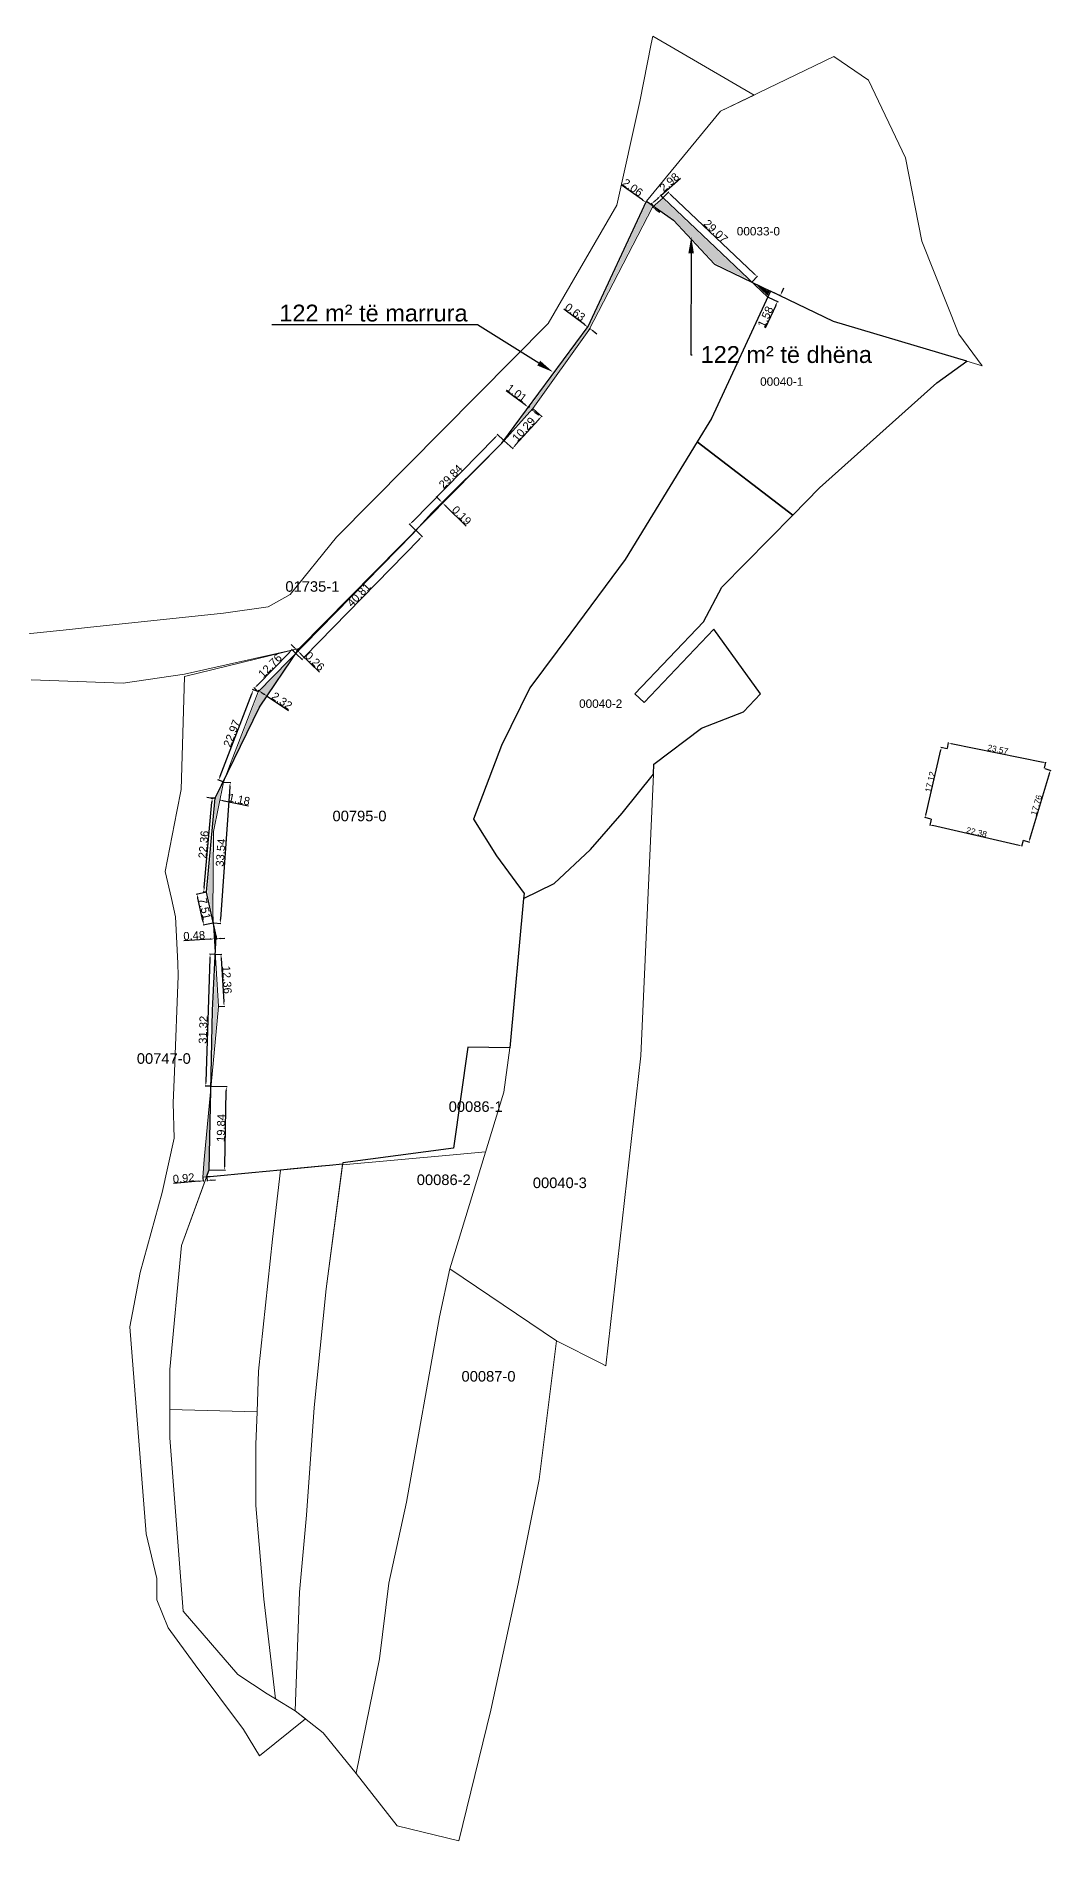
# Model space of a CAD drawing. Header units: metres. Extents: x 7507924 to 7509288, y 4690949 to 4691853.
# Drawn here: x 7508300.4 to 7508541.3, y 4690949.5 to 4691378 of the extents above; entities that cross this region are included whole.
import ezdxf
from ezdxf import colors
from ezdxf.entities.mleader import LeaderData, LeaderLine
from ezdxf.math import Vec2, Vec3

# ---------------------------------------------------------------- set-up
doc = ezdxf.new("R2010")
doc.units = ezdxf.units.M
doc.header["$PDMODE"] = 32
doc.header["$PDSIZE"] = 0.75
doc.layers.get('Defpoints').update_dxf_attribs({"lineweight": 0})
for name, color, linetype, lineweight in [('dimenzionet', 7, 'Continuous', 0), ('Nr-Kojshi', 251, 'Continuous', 0), ('parc e bashkuar', 7, 'Continuous', 0), ('parc e rregulluar', 1, 'Continuous', 0), ('parc fqinje', 251, 'Continuous', 0), ('Parc-Kojshi', 251, 'Continuous', 0), ('rregullimi 1', 1, 'Continuous', 0), ('rregullimi 1 hash', 1, 'Continuous', 0), ('rregullimi pikat', 1, 'Continuous', 0), ('YourDimensionLayer', 5, 'Continuous', 0)]:
    doc.layers.add(name, color=color, linetype=linetype, lineweight=lineweight)
doc.layers.add('parc pa prek bashkuar', color=7, linetype='Continuous')
doc.styles.get("Standard").update_dxf_attribs({"font": 'arial.ttf'})
doc.dimstyles.get("Standard").update_dxf_attribs({"dimtxt": 1.9, "dimasz": 1, "dimexe": 0.18, "dimexo": 0.0625, "dimgap": 0.09, "dimtad": 1, "dimzin": 0, "dimdsep": 46, "dimtxsty": 'Standard', "dimcen": 0, "dimadec": 0, "dimazin": 0, "dimtfac": 1, "dimtofl": 0, "dimtmove": 0, "dimatfit": 3, "dimfxl": 1, "dimtolj": 1, "dimtzin": 0, "dimarcsym": 0})

# ---------------------------------------------------------------- blocks, each defined once
blk = doc.blocks.new('*D37')
at = {"layer": 'Defpoints', "color": 0, "transparency": 16777216}
for p in [(7508539.85, 4691204.06), (7508534.74, 4691187.05), (7508536.1, 4691186.64)]:
    blk.add_point(p, dxfattribs=at)
at = {"layer": 'YourDimensionLayer', "color": 0, "lineweight": -2, "transparency": 16777216}
for p, q in [((7508541.04, 4691203.08), (7508536.27, 4691187.22)), ((7508539.89, 4691204.05), (7508541.34, 4691203.61)), ((7508534.78, 4691187.04), (7508536.23, 4691186.6))]:
    blk.add_line(p, q, dxfattribs=at)
at = {"layer": 'YourDimensionLayer', "color": 0, "transparency": 16777216}
for points in [[(7508540.94, 4691203.11), (7508541.14, 4691203.05), (7508541.21, 4691203.65)], [(7508536.18, 4691187.24), (7508536.37, 4691187.19), (7508536.1, 4691186.64)]]:
    blk.add_solid(points, dxfattribs=at)
at = {"layer": 'YourDimensionLayer', "color": 0, "transparency": 16777216, "insert": (7508537.9, 4691195.38), "char_height": 1.425, "attachment_point": 5, "rotation": 73.2784}
blk.add_mtext('\\A1;17.76', dxfattribs=at)
blk = doc.blocks.new('*D38')
at = {"layer": 'Defpoints', "color": 0, "transparency": 16777216}
for p in [(7508512.6, 4691190.66), (7508512.92, 4691192.05), (7508534.74, 4691187.05)]:
    blk.add_point(p, dxfattribs=at)
at = {"layer": 'YourDimensionLayer', "color": 0, "lineweight": -2, "transparency": 16777216}
for p, q in [((7508512.91, 4691192.01), (7508512.57, 4691190.53)), ((7508533.83, 4691185.8), (7508513.19, 4691190.53)), ((7508534.73, 4691187.01), (7508534.39, 4691185.53))]:
    blk.add_line(p, q, dxfattribs=at)
at = {"layer": 'YourDimensionLayer', "color": 0, "transparency": 16777216}
for points in [[(7508513.21, 4691190.63), (7508513.17, 4691190.43), (7508512.6, 4691190.66)], [(7508533.86, 4691185.89), (7508533.81, 4691185.7), (7508534.42, 4691185.66)]]:
    blk.add_solid(points, dxfattribs=at)
at = {"layer": 'YourDimensionLayer', "color": 0, "transparency": 16777216, "insert": (7508523.69, 4691188.94), "char_height": 1.425, "attachment_point": 5, "rotation": 347.0852}
blk.add_mtext('\\A1;22.38', dxfattribs=at)
blk = doc.blocks.new('*D39')
at = {"layer": 'Defpoints', "color": 0, "transparency": 16777216}
for p in [(7508515.36, 4691209.06), (7508516.75, 4691208.74), (7508512.92, 4691192.05)]:
    blk.add_point(p, dxfattribs=at)
at = {"layer": 'YourDimensionLayer', "color": 0, "lineweight": -2, "transparency": 16777216}
for p, q in [((7508511.67, 4691192.96), (7508515.23, 4691208.47)), ((7508516.7, 4691208.75), (7508515.23, 4691209.09)), ((7508512.88, 4691192.06), (7508511.4, 4691192.4))]:
    blk.add_line(p, q, dxfattribs=at)
at = {"layer": 'YourDimensionLayer', "color": 0, "transparency": 16777216}
for points in [[(7508515.13, 4691208.5), (7508515.32, 4691208.45), (7508515.36, 4691209.06)], [(7508511.57, 4691192.98), (7508511.76, 4691192.93), (7508511.53, 4691192.37)]]:
    blk.add_solid(points, dxfattribs=at)
at = {"layer": 'YourDimensionLayer', "color": 0, "transparency": 16777216, "insert": (7508512.68, 4691200.89), "char_height": 1.425, "attachment_point": 5, "rotation": 77.0848}
blk.add_mtext('\\A1;17.12', dxfattribs=at)
blk = doc.blocks.new('*D40')
at = {"layer": 'Defpoints', "color": 0, "transparency": 16777216}
for p in [(7508516.75, 4691208.74), (7508539.85, 4691204.06), (7508540.13, 4691205.46)]:
    blk.add_point(p, dxfattribs=at)
at = {"layer": 'YourDimensionLayer', "color": 0, "lineweight": -2, "transparency": 16777216}
for p, q in [((7508516.76, 4691208.78), (7508517.06, 4691210.27)), ((7508517.62, 4691210.02), (7508539.54, 4691205.58)), ((7508539.86, 4691204.11), (7508540.16, 4691205.59))]:
    blk.add_line(p, q, dxfattribs=at)
at = {"layer": 'YourDimensionLayer', "color": 0, "transparency": 16777216}
for points in [[(7508517.64, 4691210.11), (7508517.6, 4691209.92), (7508517.03, 4691210.14)], [(7508539.56, 4691205.68), (7508539.52, 4691205.48), (7508540.13, 4691205.46)]]:
    blk.add_solid(points, dxfattribs=at)
at = {"layer": 'YourDimensionLayer', "color": 0, "transparency": 16777216, "insert": (7508528.74, 4691208.58), "char_height": 1.425, "attachment_point": 5, "rotation": 348.5551}
blk.add_mtext('\\A1;23.57', dxfattribs=at)
blk = doc.blocks.new('*D41')
at = {"layer": 'Defpoints', "color": 0, "transparency": 16777216}
for p in [(7508448.76, 4691340.11), (7508449.25, 4691339.55), (7508447.02, 4691337.57)]:
    blk.add_point(p, dxfattribs=at)
at = {"layer": 'dimenzionet', "color": 0, "lineweight": -2, "transparency": 16777216}
for p, q in [((7508448.76, 4691340.11), (7508453.36, 4691344.19)), ((7508449.21, 4691339.6), (7508448.64, 4691340.24)), ((7508446.98, 4691337.62), (7508446.41, 4691338.26)), ((7508447.27, 4691338.79), (7508448.01, 4691339.44))]:
    blk.add_line(p, q, dxfattribs=at)
at = {"layer": 'dimenzionet', "color": 0, "transparency": 16777216}
for points in [[(7508447.9, 4691339.57), (7508448.12, 4691339.32), (7508448.76, 4691340.11)], [(7508447.16, 4691338.92), (7508447.38, 4691338.67), (7508446.52, 4691338.13)]]:
    blk.add_solid(points, dxfattribs=at)
at = {"layer": 'dimenzionet', "color": 0, "transparency": 16777216, "insert": (7508450.73, 4691343.27), "char_height": 1.9, "attachment_point": 5, "rotation": 41.5778}
blk.add_mtext('\\A1;2.98', dxfattribs=at)
blk = doc.blocks.new('*D42')
at = {"layer": 'Defpoints', "color": 0, "transparency": 16777216}
for p in [(7508449.25, 4691339.55), (7508450.48, 4691340.85), (7508470.35, 4691319.56)]:
    blk.add_point(p, dxfattribs=at)
at = {"layer": 'dimenzionet', "color": 0, "lineweight": -2, "transparency": 16777216}
for p, q in [((7508449.29, 4691339.6), (7508450.61, 4691340.99)), ((7508470.86, 4691321.55), (7508451.21, 4691340.17)), ((7508470.4, 4691319.61), (7508471.71, 4691320.99))]:
    blk.add_line(p, q, dxfattribs=at)
at = {"layer": 'dimenzionet', "color": 0, "transparency": 16777216}
for points in [[(7508451.32, 4691340.29), (7508451.1, 4691340.05), (7508450.48, 4691340.85)], [(7508470.98, 4691321.67), (7508470.75, 4691321.43), (7508471.59, 4691320.86)]]:
    blk.add_solid(points, dxfattribs=at)
at = {"layer": 'dimenzionet', "color": 0, "transparency": 16777216, "insert": (7508461.77, 4691331.63), "char_height": 1.9, "attachment_point": 5, "rotation": 316.5527}
blk.add_mtext('\\A1;29.07', dxfattribs=at)
blk = doc.blocks.new('*D43')
at = {"layer": 'Defpoints', "color": 0, "transparency": 16777216}
for p in [(7508474.13, 4691315.98), (7508474.8, 4691317.42), (7508476.41, 4691314.92)]:
    blk.add_point(p, dxfattribs=at)
at = {"layer": 'dimenzionet', "color": 0, "lineweight": -2, "transparency": 16777216}
for p, q in [((7508477.5, 4691317.26), (7508477.92, 4691318.17)), ((7508475.99, 4691314.01), (7508473.48, 4691308.63)), ((7508474.18, 4691315.96), (7508476.57, 4691314.85)), ((7508474.85, 4691317.39), (7508477.24, 4691316.28))]:
    blk.add_line(p, q, dxfattribs=at)
at = {"layer": 'dimenzionet', "color": 0, "transparency": 16777216}
for points in [[(7508475.84, 4691314.09), (7508476.14, 4691313.94), (7508476.41, 4691314.92)], [(7508477.35, 4691317.33), (7508477.65, 4691317.19), (7508477.08, 4691316.36)]]:
    blk.add_solid(points, dxfattribs=at)
at = {"layer": 'dimenzionet', "color": 0, "transparency": 16777216, "insert": (7508473.56, 4691311.32), "char_height": 1.9, "attachment_point": 5, "rotation": 65.0154}
blk.add_mtext('\\A1;1.58', dxfattribs=at)
blk = doc.blocks.new('*D44')
at = {"layer": 'Defpoints', "color": 0, "transparency": 16777216}
for p in [(7508445.15, 4691338.5), (7508445.34, 4691338.76), (7508447.02, 4691337.57)]:
    blk.add_point(p, dxfattribs=at)
at = {"layer": 'dimenzionet', "color": 0, "lineweight": -2, "transparency": 16777216}
for p, q in [((7508444.34, 4691339.07), (7508439.32, 4691342.62)), ((7508445.3, 4691338.71), (7508445.05, 4691338.35)), ((7508446.98, 4691337.52), (7508446.73, 4691337.16)), ((7508447.65, 4691336.73), (7508448.46, 4691336.15))]:
    blk.add_line(p, q, dxfattribs=at)
at = {"layer": 'dimenzionet', "color": 0, "transparency": 16777216}
for points in [[(7508444.43, 4691339.21), (7508444.24, 4691338.94), (7508445.15, 4691338.5)], [(7508447.74, 4691336.87), (7508447.55, 4691336.59), (7508446.83, 4691337.31)]]:
    blk.add_solid(points, dxfattribs=at)
at = {"layer": 'dimenzionet', "color": 0, "transparency": 16777216, "insert": (7508442.03, 4691342), "char_height": 1.9, "attachment_point": 5, "rotation": 324.7202}
blk.add_mtext('\\A1;2.06', dxfattribs=at)
blk = doc.blocks.new('*D45')
at = {"layer": 'Defpoints', "color": 0, "transparency": 16777216}
for p in [(7508431.15, 4691308.54), (7508431.39, 4691308.87), (7508431.66, 4691308.17)]:
    blk.add_point(p, dxfattribs=at)
at = {"layer": 'dimenzionet', "color": 0, "lineweight": -2, "transparency": 16777216}
for p, q in [((7508430.59, 4691309.46), (7508425.67, 4691313.1)), ((7508431.19, 4691308.59), (7508431.5, 4691309.01)), ((7508431.69, 4691308.22), (7508432, 4691308.64)), ((7508432.7, 4691307.9), (7508433.5, 4691307.3))]:
    blk.add_line(p, q, dxfattribs=at)
at = {"layer": 'dimenzionet', "color": 0, "transparency": 16777216}
for points in [[(7508430.69, 4691309.6), (7508430.49, 4691309.33), (7508431.39, 4691308.87)], [(7508432.8, 4691308.03), (7508432.6, 4691307.76), (7508431.9, 4691308.49)]]:
    blk.add_solid(points, dxfattribs=at)
at = {"layer": 'dimenzionet', "color": 0, "transparency": 16777216, "insert": (7508428.36, 4691312.43), "char_height": 1.9, "attachment_point": 5, "rotation": 323.5054}
blk.add_mtext('\\A1;0.63', dxfattribs=at)
blk = doc.blocks.new('*D46')
at = {"layer": 'Defpoints', "color": 0, "transparency": 16777216}
for p in [(7508362.82, 4691232.6), (7508363.01, 4691232.42), (7508362.55, 4691231.95)]:
    blk.add_point(p, dxfattribs=at)
at = {"layer": 'dimenzionet', "color": 0, "lineweight": -2, "transparency": 16777216}
for p, q in [((7508361.65, 4691232.83), (7508360.94, 4691233.53)), ((7508362.78, 4691232.55), (7508362.24, 4691232)), ((7508362.96, 4691232.37), (7508362.43, 4691231.82)), ((7508363.27, 4691231.25), (7508367.64, 4691226.98))]:
    blk.add_line(p, q, dxfattribs=at)
at = {"layer": 'dimenzionet', "color": 0, "transparency": 16777216}
for points in [[(7508361.77, 4691232.95), (7508361.54, 4691232.71), (7508362.37, 4691232.13)], [(7508363.38, 4691231.37), (7508363.15, 4691231.13), (7508362.55, 4691231.95)]]:
    blk.add_solid(points, dxfattribs=at)
at = {"layer": 'dimenzionet', "color": 0, "transparency": 16777216, "insert": (7508366.55, 4691229.52), "char_height": 1.9, "attachment_point": 5, "rotation": 315.6349}
blk.add_mtext('\\A1;0.26', dxfattribs=at)
blk = doc.blocks.new('*D47')
at = {"layer": 'Defpoints', "color": 0, "transparency": 16777216}
for p in [(7508396.94, 4691267.08), (7508394.38, 4691264.77), (7508394.52, 4691264.64)]:
    blk.add_point(p, dxfattribs=at)
at = {"layer": 'dimenzionet', "color": 0, "lineweight": -2, "transparency": 16777216}
for p, q in [((7508394.42, 4691264.82), (7508396.93, 4691267.35)), ((7508394.56, 4691264.68), (7508397.07, 4691267.21)), ((7508396.09, 4691267.92), (7508395.38, 4691268.63)), ((7508397.65, 4691266.38), (7508402.5, 4691261.58))]:
    blk.add_line(p, q, dxfattribs=at)
at = {"layer": 'dimenzionet', "color": 0, "transparency": 16777216}
for points in [[(7508396.21, 4691268.04), (7508395.97, 4691267.81), (7508396.8, 4691267.22)], [(7508397.77, 4691266.5), (7508397.53, 4691266.26), (7508396.94, 4691267.08)]]:
    blk.add_solid(points, dxfattribs=at)
at = {"layer": 'dimenzionet', "color": 0, "transparency": 16777216, "insert": (7508401.43, 4691264.14), "char_height": 1.9, "attachment_point": 5, "rotation": 315.3101}
blk.add_mtext('\\A1;0.19', dxfattribs=at)
blk = doc.blocks.new('*D48')
at = {"layer": 'Defpoints', "color": 0, "transparency": 16777216}
for p in [(7508353.11, 4691222.3), (7508355.04, 4691221), (7508355.21, 4691221.25)]:
    blk.add_point(p, dxfattribs=at)
at = {"layer": 'dimenzionet', "color": 0, "lineweight": -2, "transparency": 16777216}
for p, q in [((7508353.15, 4691222.35), (7508353.38, 4691222.69)), ((7508354.11, 4691221.99), (7508354.38, 4691221.81)), ((7508355.08, 4691221.06), (7508355.31, 4691221.4)), ((7508355.21, 4691221.25), (7508360.29, 4691217.83))]:
    blk.add_line(p, q, dxfattribs=at)
at = {"layer": 'dimenzionet', "color": 0, "transparency": 16777216}
for points in [[(7508354.2, 4691222.13), (7508354.01, 4691221.85), (7508353.28, 4691222.54)], [(7508354.47, 4691221.94), (7508354.28, 4691221.67), (7508355.21, 4691221.25)]]:
    blk.add_solid(points, dxfattribs=at)
at = {"layer": 'dimenzionet', "color": 0, "transparency": 16777216, "insert": (7508358.76, 4691220.14), "char_height": 1.9, "attachment_point": 5, "rotation": 326.1288}
blk.add_mtext('\\A1;2.32', dxfattribs=at)
blk = doc.blocks.new('*D49')
at = {"layer": 'Defpoints', "color": 0, "transparency": 16777216}
for p in [(7508361.16, 4691232.28), (7508362.03, 4691231.42), (7508353.11, 4691222.3)]:
    blk.add_point(p, dxfattribs=at)
at = {"layer": 'dimenzionet', "color": 0, "lineweight": -2, "transparency": 16777216}
for p, q in [((7508361.99, 4691231.47), (7508361.03, 4691232.4)), ((7508352.94, 4691223.87), (7508360.46, 4691231.56)), ((7508353.07, 4691222.34), (7508352.11, 4691223.28))]:
    blk.add_line(p, q, dxfattribs=at)
at = {"layer": 'dimenzionet', "color": 0, "transparency": 16777216}
for points in [[(7508360.34, 4691231.68), (7508360.58, 4691231.45), (7508361.16, 4691232.28)], [(7508352.82, 4691223.99), (7508353.06, 4691223.75), (7508352.24, 4691223.15)]]:
    blk.add_solid(points, dxfattribs=at)
at = {"layer": 'dimenzionet', "color": 0, "transparency": 16777216, "insert": (7508355.94, 4691228.46), "char_height": 1.9, "attachment_point": 5, "rotation": 45.6349}
blk.add_mtext('\\A1;12.76', dxfattribs=at)
blk = doc.blocks.new('*D50')
at = {"layer": 'Defpoints', "color": 0, "transparency": 16777216}
for p in [(7508390.54, 4691260.62), (7508392.02, 4691259.18), (7508362.03, 4691231.42)]:
    blk.add_point(p, dxfattribs=at)
at = {"layer": 'dimenzionet', "color": 0, "lineweight": -2, "transparency": 16777216}
for p, q in [((7508364.21, 4691230.7), (7508391.32, 4691258.47)), ((7508390.59, 4691260.58), (7508392.15, 4691259.06)), ((7508362.08, 4691231.38), (7508363.64, 4691229.86))]:
    blk.add_line(p, q, dxfattribs=at)
at = {"layer": 'dimenzionet', "color": 0, "transparency": 16777216}
for points in [[(7508391.2, 4691258.58), (7508391.44, 4691258.35), (7508392.02, 4691259.18)], [(7508364.09, 4691230.82), (7508364.33, 4691230.58), (7508363.51, 4691229.98)]]:
    blk.add_solid(points, dxfattribs=at)
at = {"layer": 'dimenzionet', "color": 0, "transparency": 16777216, "insert": (7508377, 4691245.32), "char_height": 1.9, "attachment_point": 5, "rotation": 45.6832}
blk.add_mtext('\\A1;40.81', dxfattribs=at)
blk = doc.blocks.new('*D51')
at = {"layer": 'Defpoints', "color": 0, "transparency": 16777216}
for p in [(7508410.02, 4691283.32), (7508411.45, 4691281.92), (7508390.54, 4691260.62)]:
    blk.add_point(p, dxfattribs=at)
at = {"layer": 'dimenzionet', "color": 0, "lineweight": -2, "transparency": 16777216}
for p, q in [((7508389.82, 4691262.74), (7508409.32, 4691282.61)), ((7508411.41, 4691281.96), (7508409.89, 4691283.45)), ((7508390.5, 4691260.66), (7508388.99, 4691262.15))]:
    blk.add_line(p, q, dxfattribs=at)
at = {"layer": 'dimenzionet', "color": 0, "transparency": 16777216}
for points in [[(7508409.2, 4691282.72), (7508409.44, 4691282.49), (7508410.02, 4691283.32)], [(7508389.7, 4691262.85), (7508389.93, 4691262.62), (7508389.11, 4691262.02)]]:
    blk.add_solid(points, dxfattribs=at)
at = {"layer": 'dimenzionet', "color": 0, "transparency": 16777216, "insert": (7508398.81, 4691273.41), "char_height": 1.9, "attachment_point": 5, "rotation": 45.5286}
blk.add_mtext('\\A1;29.84', dxfattribs=at)
blk = doc.blocks.new('*D52')
at = {"layer": 'Defpoints', "color": 0, "transparency": 16777216}
for p in [(7508417.3, 4691289.82), (7508417.54, 4691290.15), (7508418.36, 4691289.55)]:
    blk.add_point(p, dxfattribs=at)
at = {"layer": 'dimenzionet', "color": 0, "lineweight": -2, "transparency": 16777216}
for p, q in [((7508416.49, 4691290.41), (7508412.02, 4691293.73)), ((7508417.51, 4691290.1), (7508417.19, 4691289.68)), ((7508418.32, 4691289.5), (7508418.01, 4691289.07)), ((7508418.92, 4691288.62), (7508419.72, 4691288.03))]:
    blk.add_line(p, q, dxfattribs=at)
at = {"layer": 'dimenzionet', "color": 0, "transparency": 16777216}
for points in [[(7508416.59, 4691290.55), (7508416.4, 4691290.28), (7508417.3, 4691289.82)], [(7508419.02, 4691288.76), (7508418.82, 4691288.49), (7508418.11, 4691289.22)]]:
    blk.add_solid(points, dxfattribs=at)
at = {"layer": 'dimenzionet', "color": 0, "transparency": 16777216, "insert": (7508414.48, 4691293.22), "char_height": 1.9, "attachment_point": 5, "rotation": 323.5054}
blk.add_mtext('\\A1;1.01', dxfattribs=at)
blk = doc.blocks.new('*D53')
at = {"layer": 'Defpoints', "color": 0, "transparency": 16777216}
for p in [(7508418.36, 4691289.55), (7508420.41, 4691287.69), (7508411.45, 4691281.92)]:
    blk.add_point(p, dxfattribs=at)
at = {"layer": 'dimenzionet', "color": 0, "lineweight": -2, "transparency": 16777216}
for p, q in [((7508418.4, 4691289.5), (7508420.54, 4691287.57)), ((7508414.17, 4691280.8), (7508419.74, 4691286.95)), ((7508411.5, 4691281.87), (7508413.64, 4691279.94))]:
    blk.add_line(p, q, dxfattribs=at)
at = {"layer": 'dimenzionet', "color": 0, "transparency": 16777216}
for points in [[(7508419.61, 4691287.06), (7508419.86, 4691286.84), (7508420.41, 4691287.69)], [(7508414.05, 4691280.91), (7508414.3, 4691280.69), (7508413.5, 4691280.06)]]:
    blk.add_solid(points, dxfattribs=at)
at = {"layer": 'dimenzionet', "color": 0, "transparency": 16777216, "insert": (7508416.17, 4691284.59), "char_height": 1.9, "attachment_point": 5, "rotation": 47.8463}
blk.add_mtext('\\A1;10.29', dxfattribs=at)
blk = doc.blocks.new('*D54')
at = {"layer": 'Defpoints', "color": 0, "transparency": 16777216}
for p in [(7508351.96, 4691222.74), (7508353.11, 4691222.3), (7508344.88, 4691200.85)]:
    blk.add_point(p, dxfattribs=at)
at = {"layer": 'dimenzionet', "color": 0, "lineweight": -2, "transparency": 16777216}
for p, q in [((7508344.08, 4691202.23), (7508351.6, 4691221.81)), ((7508353.05, 4691222.32), (7508351.79, 4691222.81)), ((7508344.82, 4691200.88), (7508343.56, 4691201.36))]:
    blk.add_line(p, q, dxfattribs=at)
at = {"layer": 'dimenzionet', "color": 0, "transparency": 16777216}
for points in [[(7508351.44, 4691221.87), (7508351.75, 4691221.75), (7508351.96, 4691222.74)], [(7508343.93, 4691202.29), (7508344.24, 4691202.17), (7508343.72, 4691201.3)]]:
    blk.add_solid(points, dxfattribs=at)
at = {"layer": 'dimenzionet', "color": 0, "transparency": 16777216, "insert": (7508346.85, 4691212.4), "char_height": 1.9, "attachment_point": 5, "rotation": 69.0013}
blk.add_mtext('\\A1;22.97', dxfattribs=at)
blk = doc.blocks.new('*D55')
at = {"layer": 'Defpoints', "color": 0, "transparency": 16777216}
for p in [(7508342.9, 4691197), (7508344.02, 4691196.58), (7508344.05, 4691196.77)]:
    blk.add_point(p, dxfattribs=at)
at = {"layer": 'dimenzionet', "color": 0, "lineweight": -2, "transparency": 16777216}
for p, q in [((7508341.88, 4691197.01), (7508340.9, 4691197.2)), ((7508342.89, 4691196.94), (7508342.83, 4691196.63)), ((7508344.04, 4691196.71), (7508343.98, 4691196.4)), ((7508345, 4691196.38), (7508350.82, 4691195.2))]:
    blk.add_line(p, q, dxfattribs=at)
at = {"layer": 'dimenzionet', "color": 0, "transparency": 16777216}
for points in [[(7508341.92, 4691197.17), (7508341.85, 4691196.84), (7508342.86, 4691196.81)], [(7508345.03, 4691196.54), (7508344.96, 4691196.21), (7508344.02, 4691196.58)]]:
    blk.add_solid(points, dxfattribs=at)
at = {"layer": 'dimenzionet', "color": 0, "transparency": 16777216, "insert": (7508348.61, 4691196.73), "char_height": 1.9, "attachment_point": 5, "rotation": 348.5797}
blk.add_mtext('\\A1;1.18', dxfattribs=at)
blk = doc.blocks.new('*D56')
at = {"layer": 'Defpoints', "color": 0, "transparency": 16777216}
for p in [(7508344.88, 4691200.85), (7508342.49, 4691167.4), (7508344.08, 4691167.28)]:
    blk.add_point(p, dxfattribs=at)
at = {"layer": 'dimenzionet', "color": 0, "lineweight": -2, "transparency": 16777216}
for p, q in [((7508346.39, 4691199.74), (7508344.15, 4691168.28)), ((7508344.94, 4691200.85), (7508346.64, 4691200.73)), ((7508342.56, 4691167.39), (7508344.26, 4691167.27))]:
    blk.add_line(p, q, dxfattribs=at)
at = {"layer": 'dimenzionet', "color": 0, "transparency": 16777216}
for points in [[(7508346.23, 4691199.76), (7508346.56, 4691199.73), (7508346.46, 4691200.74)], [(7508343.98, 4691168.29), (7508344.32, 4691168.27), (7508344.08, 4691167.28)]]:
    blk.add_solid(points, dxfattribs=at)
at = {"layer": 'dimenzionet', "color": 0, "transparency": 16777216, "insert": (7508344.21, 4691184.09), "char_height": 1.9, "attachment_point": 5, "rotation": 85.9225}
blk.add_mtext('\\A1;33.54', dxfattribs=at)
blk = doc.blocks.new('*D57')
at = {"layer": 'Defpoints', "color": 0, "transparency": 16777216}
for p in [(7508338.58, 4691174.23), (7508340.88, 4691174.73), (7508342.49, 4691167.4)]:
    blk.add_point(p, dxfattribs=at)
at = {"layer": 'dimenzionet', "color": 0, "lineweight": -2, "transparency": 16777216}
for p, q in [((7508340.82, 4691174.72), (7508338.41, 4691174.19)), ((7508339.98, 4691167.87), (7508338.8, 4691173.25)), ((7508342.43, 4691167.38), (7508340.02, 4691166.85))]:
    blk.add_line(p, q, dxfattribs=at)
at = {"layer": 'dimenzionet', "color": 0, "transparency": 16777216}
for points in [[(7508338.96, 4691173.29), (7508338.63, 4691173.21), (7508338.58, 4691174.23)], [(7508340.14, 4691167.9), (7508339.82, 4691167.83), (7508340.2, 4691166.89)]]:
    blk.add_solid(points, dxfattribs=at)
at = {"layer": 'dimenzionet', "color": 0, "transparency": 16777216, "insert": (7508340.43, 4691170.77), "char_height": 1.9, "attachment_point": 5, "rotation": 282.4}
blk.add_mtext('\\A1;7.51', dxfattribs=at)
blk = doc.blocks.new('*D58')
at = {"layer": 'Defpoints', "color": 0, "transparency": 16777216}
for p in [(7508342.22, 4691197.06), (7508342.9, 4691197), (7508340.88, 4691174.73)]:
    blk.add_point(p, dxfattribs=at)
at = {"layer": 'dimenzionet', "color": 0, "lineweight": -2, "transparency": 16777216}
for p, q in [((7508340.29, 4691175.79), (7508342.13, 4691196.07)), ((7508342.84, 4691197.01), (7508342.04, 4691197.08)), ((7508340.82, 4691174.74), (7508340.02, 4691174.81))]:
    blk.add_line(p, q, dxfattribs=at)
at = {"layer": 'dimenzionet', "color": 0, "transparency": 16777216}
for points in [[(7508341.97, 4691196.08), (7508342.3, 4691196.05), (7508342.22, 4691197.06)], [(7508340.13, 4691175.8), (7508340.46, 4691175.77), (7508340.2, 4691174.79)]]:
    blk.add_solid(points, dxfattribs=at)
at = {"layer": 'dimenzionet', "color": 0, "transparency": 16777216, "insert": (7508340.15, 4691186.02), "char_height": 1.9, "attachment_point": 5, "rotation": 84.8144}
blk.add_mtext('\\A1;22.36', dxfattribs=at)
blk = doc.blocks.new('*D59')
at = {"layer": 'Defpoints', "color": 0, "transparency": 16777216}
for p in [(7508342.94, 4691159.92), (7508343.68, 4691147.58), (7508345.01, 4691147.66)]:
    blk.add_point(p, dxfattribs=at)
at = {"layer": 'dimenzionet', "color": 0, "lineweight": -2, "transparency": 16777216}
for p, q in [((7508343, 4691159.93), (7508344.45, 4691160.01)), ((7508344.33, 4691159.01), (7508344.95, 4691148.66)), ((7508343.74, 4691147.59), (7508345.19, 4691147.67))]:
    blk.add_line(p, q, dxfattribs=at)
at = {"layer": 'dimenzionet', "color": 0, "transparency": 16777216}
for points in [[(7508344.5, 4691159.02), (7508344.17, 4691159), (7508344.27, 4691160)], [(7508345.12, 4691148.67), (7508344.79, 4691148.65), (7508345.01, 4691147.66)]]:
    blk.add_solid(points, dxfattribs=at)
at = {"layer": 'dimenzionet', "color": 0, "transparency": 16777216, "insert": (7508345.7, 4691153.9), "char_height": 1.9, "attachment_point": 5, "rotation": 273.4246}
blk.add_mtext('\\A1;12.36', dxfattribs=at)
blk = doc.blocks.new('*D60')
at = {"layer": 'Defpoints', "color": 0, "transparency": 16777216}
for p in [(7508342.94, 4691159.92), (7508340.67, 4691128.66), (7508341.91, 4691128.62)]:
    blk.add_point(p, dxfattribs=at)
at = {"layer": 'dimenzionet', "color": 0, "lineweight": -2, "transparency": 16777216}
for p, q in [((7508342.88, 4691159.93), (7508341.53, 4691159.97)), ((7508341.67, 4691158.97), (7508340.71, 4691129.66)), ((7508341.85, 4691128.63), (7508340.49, 4691128.67))]:
    blk.add_line(p, q, dxfattribs=at)
at = {"layer": 'dimenzionet', "color": 0, "transparency": 16777216}
for points in [[(7508341.51, 4691158.97), (7508341.84, 4691158.96), (7508341.71, 4691159.96)], [(7508340.54, 4691129.67), (7508340.87, 4691129.66), (7508340.67, 4691128.66)]]:
    blk.add_solid(points, dxfattribs=at)
at = {"layer": 'dimenzionet', "color": 0, "transparency": 16777216, "insert": (7508340.05, 4691142.03), "char_height": 1.9, "attachment_point": 5, "rotation": 88.1127}
blk.add_mtext('\\A1;31.32', dxfattribs=at)
blk = doc.blocks.new('*D61')
at = {"layer": 'Defpoints', "color": 0, "transparency": 16777216}
for p in [(7508342.68, 4691164.33), (7508343.16, 4691164.36), (7508342.72, 4691163.62)]:
    blk.add_point(p, dxfattribs=at)
at = {"layer": 'dimenzionet', "color": 0, "lineweight": -2, "transparency": 16777216}
for p, q in [((7508342.68, 4691164.27), (7508342.73, 4691163.44)), ((7508343.17, 4691164.3), (7508343.22, 4691163.47)), ((7508341.72, 4691163.56), (7508335.44, 4691163.19)), ((7508344.2, 4691163.71), (7508345.2, 4691163.77))]:
    blk.add_line(p, q, dxfattribs=at)
at = {"layer": 'dimenzionet', "color": 0, "transparency": 16777216}
for points in [[(7508344.19, 4691163.88), (7508344.21, 4691163.55), (7508343.2, 4691163.65)], [(7508341.71, 4691163.73), (7508341.73, 4691163.4), (7508342.72, 4691163.62)]]:
    blk.add_solid(points, dxfattribs=at)
at = {"layer": 'dimenzionet', "color": 0, "transparency": 16777216, "insert": (7508337.93, 4691164.4), "char_height": 1.9, "attachment_point": 5, "rotation": 3.4246}
blk.add_mtext('\\A1;0.48', dxfattribs=at)
blk = doc.blocks.new('*D62')
at = {"layer": 'Defpoints', "color": 0, "transparency": 16777216}
for p in [(7508339.96, 4691107), (7508340.04, 4691106.17), (7508340.88, 4691107.09)]:
    blk.add_point(p, dxfattribs=at)
at = {"layer": 'dimenzionet', "color": 0, "lineweight": -2, "transparency": 16777216}
for p, q in [((7508339.04, 4691106.08), (7508332.97, 4691105.52)), ((7508339.97, 4691106.94), (7508340.05, 4691105.99)), ((7508340.89, 4691107.03), (7508340.98, 4691106.07)), ((7508341.95, 4691106.34), (7508342.95, 4691106.43))]:
    blk.add_line(p, q, dxfattribs=at)
at = {"layer": 'dimenzionet', "color": 0, "transparency": 16777216}
for points in [[(7508339.03, 4691106.24), (7508339.06, 4691105.91), (7508340.04, 4691106.17)], [(7508341.94, 4691106.51), (7508341.97, 4691106.18), (7508340.96, 4691106.25)]]:
    blk.add_solid(points, dxfattribs=at)
at = {"layer": 'dimenzionet', "color": 0, "transparency": 16777216, "insert": (7508335.41, 4691106.81), "char_height": 1.9, "attachment_point": 5, "rotation": 5.2301}
blk.add_mtext('\\A1;0.92', dxfattribs=at)
blk = doc.blocks.new('*D63')
at = {"layer": 'Defpoints', "color": 0, "transparency": 16777216}
for p in [(7508341.91, 4691128.62), (7508345.55, 4691128.55), (7508341.5, 4691108.78)]:
    blk.add_point(p, dxfattribs=at)
at = {"layer": 'dimenzionet', "color": 0, "lineweight": -2, "transparency": 16777216}
for p, q in [((7508341.97, 4691128.62), (7508345.73, 4691128.54)), ((7508345.16, 4691109.71), (7508345.53, 4691127.55)), ((7508341.56, 4691108.78), (7508345.32, 4691108.71))]:
    blk.add_line(p, q, dxfattribs=at)
at = {"layer": 'dimenzionet', "color": 0, "transparency": 16777216}
for points in [[(7508345.37, 4691127.55), (7508345.7, 4691127.55), (7508345.55, 4691128.55)], [(7508345, 4691109.71), (7508345.33, 4691109.71), (7508345.14, 4691108.71)]]:
    blk.add_solid(points, dxfattribs=at)
at = {"layer": 'dimenzionet', "color": 0, "transparency": 16777216, "insert": (7508344.29, 4691118.72), "char_height": 1.9, "attachment_point": 5, "rotation": 88.8169}
blk.add_mtext('\\A1;19.84', dxfattribs=at)

msp = doc.modelspace()

# ---------------------------------------------------------------- hatches: boundary and pattern name
at = {"layer": 'rregullimi 1 hash'}
h = msp.add_hatch(color=256, dxfattribs=at)
h.dxf.hatch_style = 1
h.paths.add_polyline_path([(7508446.605, 4691337.473), (7508446.85, 4691337.69), (7508445.504, 4691338.643), (7508431.67, 4691308.909), (7508414.018, 4691285.05), (7508418.202, 4691289.672), (7508431.485, 4691308.274)])
h = msp.add_hatch(color=5, dxfattribs=at)
h.dxf.hatch_style = 1
h.paths.add_polyline_path([(7508449.244, 4691339.279), (7508447.339, 4691337.589), (7508450.513, 4691335.344), (7508451.86, 4691334.402), (7508461.608, 4691323.994), (7508469.285, 4691320.297)])
h = msp.add_hatch(color=256, dxfattribs=at)
h.dxf.hatch_style = 1
h.paths.add_polyline_path([(7508471.422, 4691318.824), (7508474.064, 4691316.321), (7508474.532, 4691317.325)])
h = msp.add_hatch(color=5, dxfattribs=at)
h.dxf.hatch_style = 1
h.paths.add_polyline_path([(7508410.976, 4691281.274), (7508411.451, 4691281.916), (7508410.784, 4691281.18), (7508394.378, 4691264.772), (7508390.545, 4691260.621)])
h = msp.add_hatch(color=256, dxfattribs=at)
h.dxf.hatch_style = 1
h.paths.add_polyline_path([(7508389.734, 4691259.743), (7508390.545, 4691260.621), (7508370.001, 4691239.853), (7508362.647, 4691232.334), (7508362.035, 4691231.423), (7508362.803, 4691232.208), (7508362.98, 4691232.471), (7508370.143, 4691239.713)])
h = msp.add_hatch(color=5, dxfattribs=at)
h.dxf.hatch_style = 1
h.paths.add_polyline_path([(7508360.655, 4691229.726), (7508353.283, 4691222.189), (7508347.009, 4691205.883), (7508353.26, 4691218.709)])
h = msp.add_hatch(color=256, dxfattribs=at)
h.dxf.hatch_style = 1
h.paths.add_polyline_path([(7508344.444, 4691199.707), (7508343.099, 4691196.946), (7508342.456, 4691189.865)])
h = msp.add_hatch(color=256, dxfattribs=at)
h.dxf.hatch_style = 1
h.paths.add_polyline_path([(7508342.297, 4691188.115), (7508341.084, 4691174.745), (7508342.169, 4691169.808)])
h = msp.add_hatch(color=5, dxfattribs=at)
h.dxf.hatch_style = 1
h.paths.add_polyline_path([(7508342.671, 4691166.13), (7508342.933, 4691161.755), (7508343.061, 4691164.354)])
h = msp.add_hatch(color=256, dxfattribs=at)
h.dxf.hatch_style = 1
h.paths.add_polyline_path([(7508343.48, 4691147.587), (7508342.961, 4691156.262), (7508342.482, 4691146.595), (7508342.225, 4691134.139)])
h = msp.add_hatch(color=5, dxfattribs=at)
h.dxf.hatch_style = 1
h.paths.add_polyline_path([(7508341.754, 4691125.866), (7508340.387, 4691111.221), (7508340.07, 4691107.115), (7508340.81, 4691107.183), (7508341.401, 4691108.803)])

# ---------------------------------------------------------------- linework, layer by layer
at = {"layer": 'parc e rregulluar', "flags": 128}
msp.add_lwpolyline([(7508410.853, 4691209.567), (7508417.624, 4691223.226), (7508427.354, 4691236.275), (7508440.265, 4691253.674), (7508457.313, 4691281.623), (7508460.716, 4691287.202), (7508474.128, 4691315.985), (7508449.249, 4691339.551), (7508446.765, 4691337.348), (7508431.656, 4691308.17), (7508418.358, 4691289.546), (7508410.784, 4691281.18), (7508394.378, 4691264.772), (7508389.734, 4691259.743), (7508353.112, 4691222.299), (7508346.701, 4691205.64), (7508344.88, 4691200.854), (7508342.504, 4691189.093), (7508342.367, 4691169.528), (7508343.681, 4691147.583), (7508340.287, 4691111.229), (7508339.961, 4691107.005), (7508340.882, 4691107.089), (7508351.645, 4691108.078), (7508361.505, 4691109.006), (7508368.178, 4691109.639), (7508373.139, 4691110.104), (7508373.179, 4691110.41), (7508399.51, 4691113.941), (7508402.931, 4691137.869), (7508412.881, 4691137.761), (7508416.152, 4691173.191), (7508416.262, 4691174.389), (7508409.742, 4691183.339), (7508404.223, 4691192.058)], close=True, dxfattribs=at)
at = {"layer": 'parc fqinje', "lineweight": -3, "flags": 128}
for points in [[(7508521.399, 4691300.774), (7508489.737, 4691310.219), (7508474.797, 4691317.42), (7508460.716, 4691287.202), (7508457.313, 4691281.623), (7508480.03, 4691264.226), (7508486.423, 4691270.741), (7508514.228, 4691295.643)], [(7508458.869, 4691238.916), (7508463.231, 4691247.105), (7508480.03, 4691264.226), (7508457.313, 4691281.623), (7508440.265, 4691253.674), (7508427.354, 4691236.275), (7508417.624, 4691223.226), (7508410.853, 4691209.567), (7508404.223, 4691192.058), (7508409.742, 4691183.339), (7508416.262, 4691174.389), (7508416.152, 4691173.191), (7508423.38, 4691176.79), (7508432.06, 4691184.83), (7508439.53, 4691193.43), (7508446.956, 4691202.74), (7508447.063, 4691205.126), (7508458.394, 4691213.685), (7508468.364, 4691217.495), (7508472.364, 4691221.794), (7508466.844, 4691229.464), (7508461.324, 4691237.144), (7508444.749, 4691219.724), (7508442.575, 4691221.792)]]:
    msp.add_lwpolyline(points, close=True, dxfattribs=at)
at = {"layer": 'parc pa prek bashkuar', "flags": 128}
msp.add_lwpolyline([(7508409.742, 4691183.339), (7508416.262, 4691174.389), (7508416.152, 4691173.191), (7508412.881, 4691137.761), (7508402.931, 4691137.869), (7508399.51, 4691113.941), (7508373.179, 4691110.41), (7508373.139, 4691110.104), (7508370.038, 4691109.815), (7508368.178, 4691109.639), (7508361.505, 4691109.006), (7508358.414, 4691108.715), (7508351.645, 4691108.078), (7508341.726, 4691107.143), (7508340.882, 4691107.089), (7508341.501, 4691108.784), (7508342.282, 4691146.602), (7508343.162, 4691164.362), (7508340.882, 4691174.732), (7508342.903, 4691197.001), (7508353.434, 4691218.609), (7508362.824, 4691232.598), (7508410.976, 4691281.274), (7508431.497, 4691309.012), (7508445.338, 4691338.76), (7508450.398, 4691335.18), (7508451.728, 4691334.25), (7508461.488, 4691323.83), (7508474.797, 4691317.42), (7508460.716, 4691287.202), (7508457.313, 4691281.623), (7508440.265, 4691253.674), (7508427.354, 4691236.275), (7508417.624, 4691223.226), (7508410.853, 4691209.567), (7508404.223, 4691192.058), (7508409.742, 4691183.339)], dxfattribs=at)
at = {"layer": 'Parc-Kojshi', "flags": 128}
for points in [[(7508299.214, 4691225.141), (7508321.074, 4691224.34), (7508335.634, 4691226.47), (7508362.824, 4691232.598), (7508410.976, 4691281.274), (7508431.497, 4691309.012), (7508445.338, 4691338.76), (7508462.929, 4691360.098), (7508470.858, 4691363.94), (7508446.792, 4691377.96), (7508446.423, 4691376.091), (7508443.729, 4691362.429), (7508438.278, 4691337.79), (7508421.997, 4691309.742), (7508371.705, 4691259.017), (7508360.725, 4691245.368), (7508355.454, 4691242.458), (7508344.854, 4691240.939), (7508329.165, 4691239.287), (7508313.277, 4691237.614), (7508308.322, 4691237.093), (7508291.334, 4691235.304)], [(7508416.152, 4691173.191), (7508423.38, 4691176.79), (7508432.06, 4691184.83), (7508439.53, 4691193.43), (7508446.956, 4691202.74), (7508443.961, 4691135.849), (7508435.662, 4691062.254), (7508434.606, 4691062.787), (7508423.958, 4691068.162), (7508398.65, 4691085.263), (7508411.45, 4691127.241), (7508412.881, 4691137.761), (7508416.152, 4691173.191)], [(7508402.931, 4691137.869), (7508412.881, 4691137.761), (7508411.45, 4691127.241), (7508398.65, 4691085.263), (7508396.13, 4691073.883), (7508388.369, 4691029.875), (7508384.109, 4691010.615), (7508381.889, 4690992.706), (7508376.368, 4690965.557), (7508376.348, 4690965.447), (7508368.549, 4690975.077), (7508361.909, 4690980.347), (7508362.939, 4691008.496), (7508364.619, 4691026.805), (7508366.37, 4691052.325), (7508369.22, 4691080.534), (7508373.179, 4691110.41), (7508399.51, 4691113.941), (7508402.931, 4691137.869)], [(7508407.127, 4691113.065), (7508399.382, 4691112.372), (7508373.123, 4691109.985)], [(7508358.414, 4691108.715), (7508356.509, 4691092.296), (7508353.23, 4691060.99), (7508352.886, 4691051.323), (7508332.16, 4691051.844), (7508332.161, 4691061.345), (7508334.931, 4691090.794), (7508340.882, 4691107.089), (7508351.645, 4691108.078), (7508358.414, 4691108.715)], [(7508357.205, 4690983.174), (7508354.419, 4691006.826), (7508352.558, 4691029.067), (7508352.594, 4691043.538), (7508352.886, 4691051.323), (7508353.23, 4691060.99), (7508356.509, 4691092.296), (7508358.414, 4691108.715), (7508373.139, 4691110.104), (7508369.22, 4691080.534), (7508366.37, 4691052.325), (7508364.619, 4691026.805), (7508362.939, 4691008.496), (7508361.909, 4690980.347), (7508357.205, 4690983.174)], [(7508325.131, 4691084.415), (7508330.351, 4691103.434)], [(7508398.65, 4691085.263), (7508423.958, 4691068.162), (7508419.839, 4691035.294), (7508414.877, 4691010.456), (7508408.394, 4690980.491), (7508400.793, 4690949.455), (7508386.148, 4690953.007), (7508376.348, 4690965.447), (7508376.368, 4690965.557), (7508381.889, 4690992.706), (7508384.109, 4691010.615), (7508388.369, 4691029.875), (7508396.13, 4691073.883), (7508398.65, 4691085.263)]]:
    msp.add_lwpolyline(points, dxfattribs=at)
for points in [[(7508506.819, 4691349.017), (7508497.999, 4691367.507), (7508489.819, 4691373.127), (7508462.929, 4691360.098), (7508445.338, 4691338.76), (7508450.398, 4691335.18), (7508451.728, 4691334.25), (7508461.488, 4691323.83), (7508474.797, 4691317.42), (7508489.737, 4691310.219), (7508521.399, 4691300.774), (7508525.037, 4691299.689), (7508519.487, 4691307.198), (7508510.668, 4691329.298)], [(7508334.931, 4691090.794), (7508341.501, 4691108.784), (7508342.282, 4691146.602), (7508343.162, 4691164.362), (7508340.882, 4691174.732), (7508342.903, 4691197.001), (7508353.434, 4691218.609), (7508362.824, 4691232.598), (7508335.617, 4691225.892), (7508335.3, 4691215.037), (7508334.833, 4691199.061), (7508333.831, 4691193.885), (7508331.063, 4691179.582), (7508332.496, 4691173.239), (7508333.482, 4691168.872), (7508334.008, 4691157.872), (7508334.152, 4691154.872), (7508333.262, 4691132.053), (7508332.942, 4691124.703), (7508333.141, 4691116.324), (7508330.351, 4691103.434), (7508325.131, 4691084.415), (7508322.671, 4691071.535), (7508326.54, 4691022.367), (7508329.09, 4691011.747), (7508329.09, 4691006.727), (7508331.78, 4691000.047), (7508338.139, 4690991.247), (7508349.629, 4690975.897), (7508353.451, 4690969.617), (7508364.315, 4690978.437), (7508361.909, 4690980.347), (7508357.205, 4690983.174), (7508355.269, 4690984.337), (7508348.319, 4690988.977), (7508335.32, 4691003.987), (7508332.16, 4691045.176), (7508332.16, 4691051.844), (7508332.161, 4691061.345)]]:
    msp.add_lwpolyline(points, close=True, dxfattribs=at)
at = {"layer": 'Parc-Kojshi'}
for points in [[(7508332.496, 4691173.239), (7508331.063, 4691179.582)], [(7508333.482, 4691168.872), (7508332.496, 4691173.239)], [(7508334.008, 4691157.872), (7508333.482, 4691168.872)], [(7508334.152, 4691154.872), (7508334.008, 4691157.872)], [(7508333.262, 4691132.053), (7508334.152, 4691154.872)], [(7508332.942, 4691124.703), (7508333.262, 4691132.053)], [(7508333.141, 4691116.324), (7508332.942, 4691124.703)], [(7508330.351, 4691103.434), (7508333.141, 4691116.324)], [(7508322.671, 4691071.535), (7508325.131, 4691084.415)], [(7508326.54, 4691022.367), (7508322.671, 4691071.535)], [(7508329.09, 4691011.747), (7508326.54, 4691022.367)], [(7508329.09, 4691006.727), (7508329.09, 4691011.747)], [(7508331.78, 4691000.047), (7508329.09, 4691006.727)]]:
    msp.add_lwpolyline(points, dxfattribs=at)
at = {"layer": 'rregullimi 1', "flags": 128}
msp.add_lwpolyline([(7508339.961, 4691107.005), (7508340.287, 4691111.229), (7508343.681, 4691147.583), (7508342.367, 4691169.528), (7508342.504, 4691189.093), (7508344.88, 4691200.854), (7508346.701, 4691205.64), (7508353.112, 4691222.299), (7508389.734, 4691259.743), (7508394.378, 4691264.772), (7508410.784, 4691281.18), (7508418.358, 4691289.546), (7508431.656, 4691308.17), (7508446.765, 4691337.348), (7508449.249, 4691339.551)], dxfattribs=at)
at = {"layer": 'rregullimi pikat', "color": 3}
msp.add_line((7508474.797, 4691317.42, 658.112), (7508460.716, 4691287.202, 658.932), dxfattribs=at)
at = {"layer": 'rregullimi pikat', "flags": 128}
msp.add_lwpolyline([(7508339.961, 4691107.005), (7508340.287, 4691111.229), (7508343.681, 4691147.583), (7508342.367, 4691169.528), (7508342.504, 4691189.093), (7508344.88, 4691200.854), (7508346.701, 4691205.64), (7508353.112, 4691222.299), (7508389.734, 4691259.743), (7508394.378, 4691264.772), (7508410.784, 4691281.18), (7508418.358, 4691289.546), (7508431.656, 4691308.17), (7508446.765, 4691337.348), (7508449.249, 4691339.551), (7508474.128, 4691315.985)], dxfattribs=at)

# ---------------------------------------------------------------- texts
at = {"layer": 'Nr-Kojshi'}
for s, height, p in [('00033-0', 2, (7508466.757, 4691330.634)), ('00040-1', 2, (7508472.299, 4691294.936)), ('01735-1 ', 2.5, (7508359.573, 4691246.035)), ('00040-2', 2, (7508429.316, 4691218.469)), ('00747-0', 2.5, (7508324.299, 4691133.964)), ('00086-1', 2.5, (7508398.35, 4691122.548)), ('00086-2', 2.5, (7508390.774, 4691105.171)), ('00040-3', 2.5, (7508418.332, 4691104.452)), ('00087-0', 2.5, (7508401.4, 4691058.511))]:
    msp.add_text(s, height=height, dxfattribs=at).set_placement(p)
at = {"layer": 'parc e bashkuar'}
msp.add_text('00795-0', height=2.5, dxfattribs=at).set_placement((7508370.765, 4691191.548))

# ---------------------------------------------------------------- dimensions: what is measured, and where the dimension line sits
at = {"layer": 'dimenzionet'}
for p1, p2, distance, picture, middle in [((7508447.018, 4691337.571), (7508445.338, 4691338.76), 0.323, '*D44', (7508442.031, 4691342.003)), ((7508447.018, 4691337.571), (7508449.249, 4691339.551), 0.743, '*D41', (7508450.727, 4691343.273)), ((7508470.353, 4691319.56), (7508449.249, 4691339.551), -1.796, '*D42', (7508461.765, 4691331.629)), ((7508474.797, 4691317.42), (7508474.128, 4691315.985), 2.517, '*D43', (7508473.561, 4691311.317)), ((7508431.656, 4691308.17), (7508431.151, 4691308.544), -0.403, '*D45', (7508428.357, 4691312.431)), ((7508418.358, 4691289.546), (7508417.543, 4691290.15), 0.41, '*D52', (7508414.484, 4691293.221)), ((7508411.451, 4691281.916), (7508418.358, 4691289.546), -2.767, '*D53', (7508416.17, 4691284.586)), ((7508390.545, 4691260.621), (7508411.451, 4691281.916), 2.004, '*D51', (7508398.812, 4691273.415)), ((7508362.035, 4691231.423), (7508390.545, 4691260.621), -2.059, '*D50', (7508377.005, 4691245.323)), ((7508353.112, 4691222.299), (7508362.035, 4691231.423), 1.223, '*D49', (7508355.941, 4691228.457)), ((7508344.88, 4691200.854), (7508353.112, 4691222.299), 1.239, '*D54', (7508346.85, 4691212.4)), ((7508353.112, 4691222.299), (7508355.041, 4691221.004), 0.295, '*D48', (7508358.756, 4691220.143)), ((7508342.903, 4691197.001), (7508344.055, 4691196.768), -0.197, '*D55', (7508348.607, 4691196.729)), ((7508344.88, 4691200.854), (7508342.495, 4691167.396), 1.588, '*D56', (7508344.213, 4691184.087)), ((7508340.882, 4691174.732), (7508342.903, 4691197.001), 0.684, '*D58', (7508340.155, 4691186.024)), ((7508342.942, 4691159.924), (7508343.681, 4691147.583), 1.334, '*D59', (7508345.702, 4691153.897)), ((7508340.882, 4691107.089), (7508339.961, 4691107.005), 0.841, '*D62', (7508335.412, 4691106.808))]:
    dim = msp.add_aligned_dim(p1=p1, p2=p2, distance=distance, dimstyle='Standard', dxfattribs=at)
    dim.commit()
    dim.dimension.update_dxf_attribs({"geometry": picture, "text_midpoint": middle})
for base, p1, p2, angle, picture, middle in [((7508396.9392, 4691267.0844), (7508394.3781, 4691264.7724), (7508394.5166, 4691264.6355), 315.31006, '*D47', (7508400.6812, 4691263.3827)), ((7508362.551, 4691231.95), (7508362.824, 4691232.598), (7508363.008, 4691232.418), 315.63487, '*D46', (7508365.809, 4691228.764)), ((7508338.582, 4691174.226), (7508342.495, 4691167.396), (7508340.882, 4691174.732), 102.40004, '*D57', (7508339.393, 4691170.541)), ((7508342.721, 4691163.624), (7508343.162, 4691164.362), (7508342.678, 4691164.333), 183.42463, '*D61', (7508337.995, 4691163.341)), ((7508340.674, 4691128.665), (7508342.942, 4691159.924), (7508341.911, 4691128.624), 268.11273, '*D60', (7508341.114, 4691142)), ((7508345.553, 4691128.549), (7508341.501, 4691108.784), (7508341.911, 4691128.624), 88.81692, '*D63', (7508345.35, 4691118.7))]:
    dim = msp.add_linear_dim(base=base, p1=p1, p2=p2, angle=angle, dimstyle='Standard', dxfattribs=at)
    dim.commit()
    dim.dimension.update_dxf_attribs({"geometry": picture, "text_midpoint": middle, "dimtype": 161})
at = {"layer": 'YourDimensionLayer'}
for p1, p2, picture, middle in [((7508512.922, 4691192.053), (7508516.748, 4691208.739), '*D39', (7508512.683, 4691200.89)), ((7508516.748, 4691208.739), (7508539.848, 4691204.062), '*D40', (7508528.739, 4691208.577)), ((7508539.848, 4691204.062), (7508534.737, 4691187.051), '*D37', (7508537.896, 4691195.375)), ((7508534.737, 4691187.051), (7508512.922, 4691192.053), '*D38', (7508523.689, 4691188.939))]:
    dim = msp.add_aligned_dim(p1=p1, p2=p2, distance=1.425, dimstyle='Standard', override={"dimscale": 0.75, "dimasz": 0.8}, dxfattribs=at)
    dim.commit()
    dim.dimension.update_dxf_attribs({"geometry": picture, "text_midpoint": middle})

# ---------------------------------------------------------------- leaders
at = {"layer": 'rregullimi 1 hash', "color": 5}
ml = msp.add_multileader_mtext('Standard', dxfattribs=at)
ml.set_content('122 m² të dhëna', color=5)
ml.set_leader_properties()
ml.build(insert=Vec2(0, 0))
ml.multileader.update_dxf_attribs({"text_right_attachment_type": 6, "dogleg_length": 0.36})
ctx = ml.context
ctx.base_point, ctx.plane_origin = Vec3(7508456.166, 4691302.323), Vec3(7508451.728, 4691335.187)
ctx.right_attachment = 6
notes = []
notes.append((ctx, [(0, (1, 1, 0), (7508455.806, 4691302.323), (1, 0), 0.36, [(0, [(7508455.939, 4691330.347)], 0, [])])]))
ctx.mtext.insert, ctx.mtext.flow_direction = Vec3(7508458.166, 4691304.356), 5
at = {"layer": 'rregullimi 1 hash'}
ml = msp.add_multileader_mtext('Standard', dxfattribs=at)
ml.set_content('122 m² të marrura', color=256)
ml.set_leader_properties()
ml.build(insert=Vec2(0, 0))
ml.multileader.update_dxf_attribs({"text_right_attachment_type": 6, "dogleg_length": 0.36})
ctx = ml.context
ctx.base_point, ctx.plane_origin = Vec3(7508356.973, 4691312.171), Vec3(7508423.118, 4691298.201)
ctx.right_attachment, ctx.text_align_type = 6, 2
notes.append((ctx, [(1, (1, 1, 0), (7508405.204, 4691309.404), (-1, 0), 0.36, [(0, [(7508423.118, 4691298.201)], 0, [])])]))
ctx.mtext.insert, ctx.mtext.alignment, ctx.mtext.flow_direction = Vec3(7508402.844, 4691314.204), 3, 5
for ctx, leaders in notes:
    for number, flags, end, landing, length, lines in leaders:
        leader = LeaderData()
        leader.index, (leader.has_last_leader_line, leader.has_dogleg_vector, leader.attachment_direction) = number, flags
        leader.last_leader_point, leader.dogleg_vector, leader.dogleg_length = Vec3(end), Vec3(landing), length
        for number, points, colour, breaks in lines:
            line = LeaderLine()
            line.index, line.vertices, line.color, line.breaks = number, Vec3.list(points), colors.encode_raw_color(colour), breaks
            leader.lines.append(line)
        ctx.leaders.append(leader)

doc.saveas('drawing.dxf')
